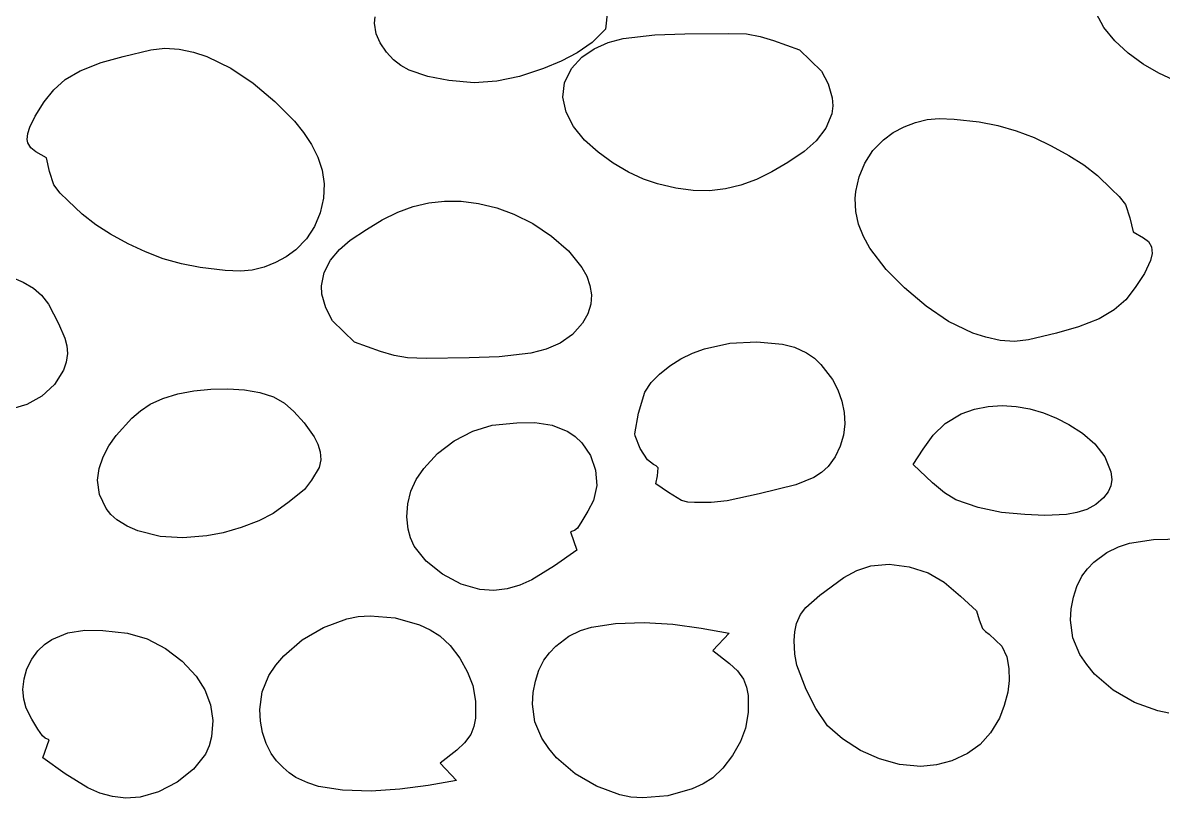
# Model space of a CAD drawing. Extents: x -1 to 541, y -138 to 3207.
# Drawn here: x 188.5 to 313.9, y 1826.3 to 1911.5 of the extents above; entities that cross this region are included whole.
import ezdxf

# ---------------------------------------------------------------- set-up
doc = ezdxf.new("R2010")
doc.units = 0

msp = doc.modelspace()

# ---------------------------------------------------------------- linework, layer by layer
at = {"layer": 'Calque_1'}
for p, q in [((252.80025, 1912.8525), (252.609, 1910.85)), ((307.390391, 1911.02125), (306.556143, 1912.599766)), ((227.39475, 1910.3275), (227.2, 1911.49)), ((227.2, 1911.49), (227.201, 1911.49)), ((227.201, 1911.49), (227.273, 1912.19)), ((308.59985, 1909.543984), (307.390391, 1911.02125)), ((227.807, 1909.33), (227.39475, 1910.3275)), ((252.609, 1910.85), (251.120094, 1909.393125)), ((252.881457, 1909.35959), (254.54775, 1909.80375)), ((254.54775, 1909.80375), (258.028156, 1910.221094)), ((258.028156, 1910.221094), (261.328, 1910.33)), ((261.328, 1910.33), (266.078, 1910.37)), ((266.078, 1910.37), (268.097, 1910.33)), ((268.097, 1910.33), (269.596891, 1910.045156)), ((269.596891, 1910.045156), (271.073625, 1909.60375)), ((199.549, 1907.85), (202.600625, 1908.5875)), ((202.600625, 1908.5875), (204.156859, 1908.752812)), ((204.156859, 1908.752812), (205.725, 1908.65)), ((205.725, 1908.65), (207.291488, 1908.304863)), ((228.502424, 1908.306777), (227.807, 1909.33)), ((251.120094, 1909.393125), (249.4825, 1908.24)), ((249.979934, 1907.760645), (251.339969, 1908.694531)), ((251.339969, 1908.694531), (252.881457, 1909.35959)), ((271.073625, 1909.60375), (273.937, 1908.57)), ((273.937, 1908.57), (276.351, 1906.23)), ((310.079625, 1908.1975), (308.59985, 1909.543984)), ((197.126, 1907.16375), (199.549, 1907.85)), ((207.291488, 1908.304863), (208.748406, 1907.837031)), ((208.748406, 1907.837031), (211.40825, 1906.56375)), ((229.267703, 1907.483594), (228.502424, 1908.306777)), ((230.1036, 1906.832676), (229.267703, 1907.483594)), ((247.700906, 1907.311875), (245.78, 1906.53)), ((249.4825, 1908.24), (247.700906, 1907.311875)), ((248.858, 1906.51), (249.979934, 1907.760645)), ((311.724822, 1907.011328), (310.079625, 1908.1975)), ((193.195359, 1905.297656), (194.838, 1906.26)), ((194.838, 1906.26), (197.126, 1907.16375)), ((211.40825, 1906.56375), (213.853969, 1904.891094)), ((231.010875, 1906.32625), (230.1036, 1906.832676)), ((233.042609, 1905.635781), (231.010875, 1906.32625)), ((245.78, 1906.53), (243.13825, 1905.654063)), ((248.086875, 1904.9325), (248.858, 1906.51)), ((276.351, 1906.23), (277.088, 1904.81375)), ((313.430547, 1906.015), (311.724822, 1907.011328)), ((315.091904, 1905.238047), (313.430547, 1906.015)), ((191.923875, 1904.17125), (193.195359, 1905.297656)), ((213.853969, 1904.891094), (216.235, 1902.88)), ((235.369, 1905.19), (233.042609, 1905.635781)), ((238.137875, 1904.940938), (235.369, 1905.19)), ((240.65925, 1905.11), (238.137875, 1904.940938)), ((243.13825, 1905.654063), (240.65925, 1905.11)), ((247.897, 1903.37), (248.086875, 1904.9325)), ((277.088, 1904.81375), (277.519, 1903.3)), ((190.867453, 1902.844219), (191.923875, 1904.17125)), ((189.87, 1901.28), (190.867453, 1902.844219)), ((216.235, 1902.88), (218.385719, 1900.711875)), ((248.251471, 1901.716484), (247.897, 1903.37)), ((277.578758, 1902.404961), (277.467938, 1901.545312)), ((277.519, 1903.3), (277.578758, 1902.404961)), ((189.28175, 1900.06875), (189.87, 1901.28)), ((249.085953, 1900.135625), (248.251471, 1901.716484)), ((277.467938, 1901.545312), (276.821, 1899.95)), ((287.954, 1900.92), (289.269063, 1901.016875)), ((289.269063, 1901.016875), (290.92725, 1900.945)), ((290.92725, 1900.945), (293.674, 1900.64)), ((189.076594, 1899.371719), (189.28175, 1900.06875)), ((218.385719, 1900.711875), (219.377301, 1899.480391)), ((250.295553, 1898.656953), (249.085953, 1900.135625)), ((276.821, 1899.95), (275.751062, 1898.549687)), ((284.238969, 1899.465938), (285.42025, 1900.0975)), ((285.42025, 1900.0975), (286.670906, 1900.582812)), ((286.670906, 1900.582812), (287.954, 1900.92)), ((293.674, 1900.64), (295.7485, 1900.237656)), ((295.7485, 1900.237656), (297.75775, 1899.66375)), ((189.019, 1898.7), (189.076594, 1899.371719)), ((189.078, 1898.35), (189.019, 1898.7)), ((219.377301, 1899.480391), (220.24975, 1898.165)), ((251.775375, 1897.31), (250.295553, 1898.656953)), ((275.751062, 1898.549687), (274.431, 1897.38)), ((281.992062, 1897.487187), (283.164, 1898.69)), ((283.164, 1898.69), (284.238969, 1899.465938)), ((297.75775, 1899.66375), (299.709625, 1898.922969)), ((299.709625, 1898.922969), (301.612, 1898.02)), ((189.419094, 1897.778594), (189.078, 1898.35)), ((189.96175, 1897.34875), (189.419094, 1897.778594)), ((191.117, 1896.7), (189.96175, 1897.34875)), ((220.24975, 1898.165), (220.955605, 1896.776484)), ((253.420525, 1896.124297), (251.775375, 1897.31)), ((274.431, 1897.38), (272.63, 1896.19)), ((281.11, 1896.1175), (281.992062, 1897.487187)), ((301.612, 1898.02), (303.548094, 1896.961406)), ((191.4505, 1895.1825), (191.117, 1896.7)), ((220.955605, 1896.776484), (221.447406, 1895.325625)), ((255.126109, 1895.129375), (253.420525, 1896.124297)), ((272.63, 1896.19), (270.885793, 1895.143184)), ((280.492687, 1894.609063), (281.11, 1896.1175)), ((303.548094, 1896.961406), (305.178, 1895.92625)), ((305.178, 1895.92625), (306.682656, 1894.750469)), ((191.928, 1893.71), (191.4505, 1895.1825)), ((221.447406, 1895.325625), (221.677691, 1893.823203)), ((256.787232, 1894.354766), (255.126109, 1895.129375)), ((270.885793, 1895.143184), (269.180844, 1894.306719)), ((306.682656, 1894.750469), (308.243, 1893.27)), ((192.627375, 1892.80625), (191.928, 1893.71)), ((221.677691, 1893.823203), (221.599, 1892.28)), ((258.299, 1893.83), (256.787232, 1894.354766)), ((260.322113, 1893.357598), (258.299, 1893.83)), ((267.488785, 1893.682832), (265.78325, 1893.27375)), ((269.180844, 1894.306719), (267.488785, 1893.682832)), ((280.115, 1892.99), (280.492687, 1894.609063)), ((193.473, 1892), (192.627375, 1892.80625)), ((221.599, 1892.28), (221.221906, 1890.659531)), ((262.226281, 1893.108906), (260.322113, 1893.357598)), ((264.037871, 1893.081699), (262.226281, 1893.108906)), ((265.78325, 1893.27375), (264.037871, 1893.081699)), ((280.034, 1892.21), (280.115, 1892.99)), ((280.035, 1892.21), (280.034, 1892.21)), ((280.102729, 1890.779473), (280.035, 1892.21)), ((308.243, 1893.27), (309.08775, 1892.46375)), ((309.08775, 1892.46375), (309.787, 1891.56)), ((195.032766, 1890.519531), (193.473, 1892)), ((229.756719, 1890.713438), (231.448918, 1891.337695)), ((231.448918, 1891.337695), (233.1545, 1891.7475)), ((233.1545, 1891.7475), (234.899832, 1891.940742)), ((234.899832, 1891.940742), (236.711281, 1891.915313)), ((236.711281, 1891.915313), (238.615215, 1891.669102)), ((238.615215, 1891.669102), (240.638, 1891.2)), ((240.638, 1891.2), (242.524006, 1890.514453)), ((309.787, 1891.56), (310.264875, 1890.0875)), ((196.537125, 1889.34375), (195.032766, 1890.519531)), ((221.221906, 1890.659531), (220.605, 1889.14875)), ((226.307, 1888.83), (228.051535, 1889.876836)), ((228.051535, 1889.876836), (229.756719, 1890.713438)), ((242.524006, 1890.514453), (244.599422, 1889.461875)), ((280.423828, 1889.388906), (280.102729, 1890.779473)), ((310.264875, 1890.0875), (310.598, 1888.57)), ((198.166922, 1888.308594), (196.537125, 1889.34375)), ((220.605, 1889.14875), (219.723344, 1887.778594)), ((224.506, 1887.64), (226.307, 1888.83)), ((244.599422, 1889.461875), (246.668721, 1888.097109)), ((280.95917, 1888.047324), (280.423828, 1889.388906)), ((310.598, 1888.57), (311.753625, 1887.9175)), ((200.103, 1887.25), (198.166922, 1888.308594)), ((202.005375, 1886.347031), (200.103, 1887.25)), ((219.723344, 1887.778594), (218.552, 1886.58)), ((223.340828, 1886.633438), (224.506, 1887.64)), ((246.668721, 1888.097109), (248.536375, 1886.475)), ((281.669625, 1886.76375), (280.95917, 1888.047324)), ((311.753625, 1887.9175), (312.296047, 1887.487187)), ((312.296047, 1887.487187), (312.637, 1886.92)), ((203.95725, 1885.60625), (202.005375, 1886.347031)), ((218.552, 1886.58), (217.476453, 1885.804062)), ((222.350875, 1885.445), (223.340828, 1886.633438)), ((248.536375, 1886.475), (250.006857, 1884.650391)), ((283.459359, 1884.406719), (281.669625, 1886.76375)), ((312.684813, 1886.193594), (312.50275, 1885.39875)), ((312.637, 1886.92), (312.684813, 1886.193594)), ((205.9665, 1885.032344), (203.95725, 1885.60625)), ((208.041, 1884.63), (205.9665, 1885.032344)), ((215.044109, 1884.687188), (213.761, 1884.35)), ((216.294875, 1885.1725), (215.044109, 1884.687188)), ((217.476453, 1885.804062), (216.294875, 1885.1725)), ((221.651734, 1884.099062), (222.350875, 1885.445)), ((250.006857, 1884.650391), (250.532057, 1883.679287)), ((312.50275, 1885.39875), (311.845, 1883.99)), ((187.200344, 1883.614687), (188.545621, 1883.043867)), ((210.78775, 1884.325), (208.041, 1884.63)), ((212.445937, 1884.253125), (210.78775, 1884.325)), ((213.761, 1884.35), (212.445937, 1884.253125)), ((221.359, 1882.62), (221.651734, 1884.099062)), ((250.532057, 1883.679287), (250.884641, 1882.678125)), ((285.48, 1882.39), (283.459359, 1884.406719)), ((311.845, 1883.99), (310.847547, 1882.425625)), ((188.545621, 1883.043867), (189.703, 1882.38)), ((189.703, 1882.38), (190.594094, 1881.587656)), ((221.418, 1881.72), (221.358, 1882.62)), ((221.358, 1882.62), (221.359, 1882.62)), ((250.884641, 1882.678125), (251.040168, 1881.65376)), ((287.861031, 1880.378906), (285.48, 1882.39)), ((310.847547, 1882.425625), (309.791125, 1881.0975)), ((190.594094, 1881.587656), (191.3305, 1880.60125)), ((221.84975, 1880.21), (221.418, 1881.72)), ((251.040168, 1881.65376), (250.974197, 1880.613047)), ((309.791125, 1881.0975), (308.519641, 1879.968125)), ((191.3305, 1880.60125), (192.454, 1878.47)), ((222.586, 1878.79), (221.84975, 1880.21)), ((250.974197, 1880.613047), (250.662288, 1879.562842)), ((290.30675, 1878.70625), (287.861031, 1880.378906)), ((308.519641, 1879.968125), (306.877, 1879)), ((192.454, 1878.47), (193.126125, 1876.88125)), ((225.001, 1876.45), (222.586, 1878.79)), ((250.08, 1878.51), (248.958066, 1877.259785)), ((250.662288, 1879.562842), (250.08, 1878.51)), ((292.966594, 1877.432969), (290.30675, 1878.70625)), ((306.877, 1879), (304.589, 1878.105)), ((248.958066, 1877.259785), (247.598031, 1876.327031)), ((294.423512, 1876.965137), (292.966594, 1877.432969)), ((302.166, 1877.42), (299.114375, 1876.6825)), ((304.589, 1878.105), (302.166, 1877.42)), ((193.126125, 1876.88125), (193.355266, 1876.027344)), ((193.355266, 1876.027344), (193.424, 1875.18)), ((227.86425, 1875.4175), (225.001, 1876.45)), ((247.598031, 1876.327031), (246.056543, 1875.663574)), ((263.493, 1875.715), (266.281, 1876.311563)), ((266.281, 1876.311563), (269.222, 1876.46)), ((269.222, 1876.46), (272.039375, 1876.225)), ((272.039375, 1876.225), (273.393078, 1875.869375)), ((273.393078, 1875.869375), (274.685, 1875.27)), ((295.99, 1876.62), (294.423512, 1876.965137)), ((297.558141, 1876.517188), (295.99, 1876.62)), ((299.114375, 1876.6825), (297.558141, 1876.517188)), ((193.424, 1875.18), (193.296191, 1874.225703)), ((229.340688, 1874.979063), (227.86425, 1875.4175)), ((230.84, 1874.7), (229.340688, 1874.979063)), ((232.86, 1874.65), (230.84, 1874.7)), ((237.61, 1874.7), (232.86, 1874.65)), ((240.909844, 1874.807344), (237.61, 1874.7)), ((244.39025, 1875.22125), (240.909844, 1874.807344)), ((246.056543, 1875.663574), (244.39025, 1875.22125)), ((260.8925, 1874.600937), (262.167156, 1875.226992)), ((262.167156, 1875.226992), (263.493, 1875.715)), ((274.685, 1875.27), (275.560922, 1874.665625)), ((275.560922, 1874.665625), (276.286375, 1873.99)), ((193.296191, 1874.225703), (193.006781, 1873.3375)), ((258.514, 1872.9), (259.673344, 1873.828164)), ((259.673344, 1873.828164), (260.8925, 1874.600937)), ((276.286375, 1873.99), (277.536, 1872.32)), ((193.006781, 1873.3375), (192.02125, 1871.7725)), ((257.6265, 1872.00375), (258.514, 1872.9)), ((277.536, 1872.32), (278.154982, 1871.173398)), ((192.02125, 1871.7725), (190.623594, 1870.51125)), ((205.552969, 1870.736719), (207.335191, 1871.079551)), ((207.335191, 1871.079551), (209.20125, 1871.26875)), ((209.20125, 1871.26875), (211.080902, 1871.301855)), ((211.080902, 1871.301855), (212.903906, 1871.176406)), ((212.903906, 1871.176406), (214.60002, 1870.889941)), ((214.60002, 1870.889941), (216.099, 1870.44)), ((256.218, 1868.63), (256.91, 1870.95)), ((256.91, 1870.95), (257.6265, 1872.00375)), ((278.154982, 1871.173398), (278.590859, 1869.962812)), ((190.623594, 1870.51125), (188.97, 1869.58)), ((201.451328, 1868.891094), (202.521, 1869.6)), ((202.521, 1869.6), (203.924824, 1870.242715)), ((203.924824, 1870.242715), (205.552969, 1870.736719)), ((216.099, 1870.44), (217.296375, 1869.7325)), ((217.296375, 1869.7325), (218.316, 1868.8)), ((278.590859, 1869.962812), (278.838275, 1868.71332)), ((188.97, 1869.58), (187.367391, 1869.100312)), ((200.496125, 1868.06875), (201.451328, 1868.891094)), ((218.316, 1868.8), (219.477188, 1867.550937)), ((255.836, 1866.34), (256.218, 1868.63)), ((278.838275, 1868.71332), (278.891875, 1867.45)), ((289.945266, 1867.499531), (291.691, 1868.54)), ((291.691, 1868.54), (293.152902, 1869.059473)), ((293.152902, 1869.059473), (294.660344, 1869.360156)), ((294.660344, 1869.360156), (296.193426, 1869.456699)), ((296.193426, 1869.456699), (297.73225, 1869.36375)), ((297.73225, 1869.36375), (299.256918, 1869.095957)), ((299.256918, 1869.095957), (300.747531, 1868.667969)), ((300.747531, 1868.667969), (302.184191, 1868.094434)), ((198.799, 1866.17), (200.496125, 1868.06875)), ((219.477188, 1867.550937), (220.557, 1866.0375)), ((237.99, 1866.655), (240.149, 1867.29)), ((240.149, 1867.29), (242.861, 1867.57)), ((242.861, 1867.57), (244.818891, 1867.605781)), ((244.818891, 1867.605781), (246.717625, 1867.31625)), ((246.717625, 1867.31625), (248.469547, 1866.601094)), ((278.891875, 1867.45), (278.746303, 1866.19793)), ((288.636875, 1866.20125), (289.945266, 1867.499531)), ((302.184191, 1868.094434), (303.547, 1867.39)), ((303.547, 1867.39), (305.0505, 1866.416875)), ((198.000578, 1865.048281), (198.799, 1866.17)), ((220.557, 1866.0375), (220.961273, 1865.216211)), ((235.957, 1865.5925), (237.99, 1866.655)), ((248.469547, 1866.601094), (249.263061, 1866.052559)), ((249.263061, 1866.052559), (249.987, 1865.36)), ((255.842, 1866.14), (255.832, 1866.34)), ((255.832, 1866.34), (255.836, 1866.34)), ((256.393875, 1864.7525), (255.842, 1866.14)), ((278.746303, 1866.19793), (278.396203, 1864.982187)), ((287.539047, 1864.679844), (288.636875, 1866.20125)), ((305.0505, 1866.416875), (306.4145, 1865.2375)), ((197.357125, 1863.83375), (198.000578, 1865.048281)), ((220.961273, 1865.216211), (221.219063, 1864.370312)), ((234.13475, 1864.19625), (235.957, 1865.5925)), ((249.987, 1865.36), (250.933812, 1863.964531)), ((257.227, 1863.5), (256.393875, 1864.7525)), ((278.396203, 1864.982187), (277.836221, 1863.827852)), ((286.425, 1862.97), (287.539047, 1864.679844)), ((306.4145, 1865.2375), (307.498, 1863.829375)), ((196.920109, 1862.557344), (197.357125, 1863.83375)), ((221.28832, 1863.513633), (221.127, 1862.66)), ((221.219063, 1864.370312), (221.28832, 1863.513633)), ((232.608, 1862.56), (234.13475, 1864.19625)), ((250.933812, 1863.964531), (251.497, 1862.36375)), ((257.861, 1862.98), (257.227, 1863.5)), ((277.836221, 1863.827852), (277.061, 1862.76)), ((307.498, 1863.829375), (308.16, 1862.17)), ((196.741, 1861.25), (196.920109, 1862.557344)), ((221.127, 1862.66), (220.272625, 1861.26375)), ((231.791859, 1861.340469), (232.608, 1862.56)), ((251.497, 1862.36375), (251.626688, 1860.678594)), ((258.181625, 1862.835), (257.861, 1862.98)), ((258.395, 1862.63), (258.181625, 1862.835)), ((258.327625, 1861.75), (258.395, 1862.63)), ((276.35225, 1862.103242), (275.501, 1861.561563)), ((277.061, 1862.76), (276.35225, 1862.103242)), ((288.539625, 1860.9775), (286.425, 1862.97)), ((308.16, 1862.17), (308.267125, 1861.342031)), ((196.93825, 1859.67375), (196.741, 1861.25)), ((220.272625, 1861.26375), (219.503, 1860.25)), ((231.197625, 1860.03375), (231.791859, 1861.340469)), ((258.138, 1860.87), (258.327625, 1861.75)), ((259.51525, 1859.89125), (258.138, 1860.87)), ((275.501, 1861.561563), (273.5195, 1860.755)), ((289.860328, 1859.879062), (288.539625, 1860.9775)), ((308.267125, 1861.342031), (308.1725, 1860.63875)), ((197.671, 1858.15), (196.93825, 1859.67375)), ((219.503, 1860.25), (217.809875, 1858.88875)), ((230.843578, 1858.657656), (231.197625, 1860.03375)), ((251.626688, 1860.678594), (251.273, 1859.03)), ((260.948, 1859.01), (259.51525, 1859.89125)), ((269.48, 1859.77), (265.971875, 1859.00625)), ((273.5195, 1860.755), (269.48, 1859.77)), ((291.117, 1859.09), (289.860328, 1859.879062)), ((307.868625, 1859.986094), (307.348, 1859.31)), ((308.1725, 1860.63875), (307.868625, 1859.986094)), ((217.809875, 1858.88875), (216.059, 1857.61)), ((230.748, 1857.23), (230.843578, 1858.657656)), ((251.273, 1859.03), (250.666, 1857.8525)), ((261.652625, 1858.82875), (260.948, 1859.01)), ((262.394, 1858.79), (261.652625, 1858.82875)), ((264.197984, 1858.795469), (262.394, 1858.79)), ((265.971875, 1859.00625), (264.197984, 1858.795469)), ((293.564375, 1858.255), (291.117, 1859.09)), ((306.513334, 1858.576367), (305.527484, 1858.049687)), ((307.348, 1859.31), (306.513334, 1858.576367)), ((198.20975, 1857.4775), (197.671, 1858.15)), ((198.858, 1856.91), (198.20975, 1857.4775)), ((216.059, 1857.61), (214.459313, 1856.779687)), ((230.905, 1855.89), (230.748, 1857.23)), ((250.666, 1857.8525), (249.987, 1856.75)), ((296.125, 1857.72), (293.564375, 1858.255)), ((298.718, 1857.49), (296.125, 1857.72)), ((300.886703, 1857.389062), (298.718, 1857.49)), ((303.265125, 1857.4925), (300.886703, 1857.389062)), ((304.431174, 1857.698789), (303.265125, 1857.4925)), ((305.527484, 1858.049687), (304.431174, 1857.698789)), ((200.013094, 1856.209688), (198.858, 1856.91)), ((201.189375, 1855.68), (200.013094, 1856.209688)), ((212.5375, 1856.045), (210.550438, 1855.475312)), ((214.459313, 1856.779687), (212.5375, 1856.045)), ((231.154625, 1854.915), (230.905, 1855.89)), ((249.496875, 1855.9925), (249.195141, 1855.734687)), ((249.987, 1856.75), (249.496875, 1855.9925)), ((203.61, 1855.065), (201.189375, 1855.68)), ((206.128875, 1854.93), (203.61, 1855.065)), ((208.755, 1855.14), (206.128875, 1854.93)), ((210.550438, 1855.475312), (208.755, 1855.14)), ((231.558, 1854), (231.154625, 1854.915)), ((249.195141, 1855.734687), (248.76, 1855.58)), ((248.76, 1855.58), (249.452, 1853.57)), ((310.19875, 1854.33625), (312.838, 1854.73)), ((312.838, 1854.73), (315.994484, 1854.827031)), ((232.881078, 1852.357813), (231.558, 1854)), ((249.452, 1853.57), (247.003484, 1851.834687)), ((306.306, 1852.24), (307.711, 1853.32)), ((307.711, 1853.32), (309.010469, 1853.938281)), ((309.010469, 1853.938281), (310.19875, 1854.33625)), ((234.676375, 1850.9275), (232.881078, 1852.357813)), ((305.585875, 1851.51125), (306.306, 1852.24)), ((236.713734, 1849.845937), (234.676375, 1850.9275)), ((247.003484, 1851.834687), (244.491875, 1850.3)), ((278.78225, 1850.5675), (280.242094, 1851.338437)), ((280.242094, 1851.338437), (281.785, 1851.86)), ((281.785, 1851.86), (283.775688, 1852.027344)), ((283.775688, 1852.027344), (285.97075, 1851.73625)), ((285.97075, 1851.73625), (288.082188, 1851.057031)), ((288.082188, 1851.057031), (289.822, 1850.06)), ((304.979, 1850.7), (305.585875, 1851.51125)), ((238.763, 1849.25), (236.713734, 1849.845937)), ((243.172068, 1849.718633), (241.788078, 1849.320312)), ((244.491875, 1850.3), (243.172068, 1849.718633)), ((276.144, 1848.63), (278.78225, 1850.5675)), ((289.822, 1850.06), (291.62975, 1848.5)), ((304.037, 1848.38125), (304.434406, 1849.582344)), ((304.434406, 1849.582344), (304.979, 1850.7)), ((240.323768, 1849.149336), (238.763, 1849.25)), ((241.788078, 1849.320312), (240.323768, 1849.149336)), ((274.624, 1847.2725), (276.144, 1848.63)), ((291.62975, 1848.5), (293.385, 1846.88)), ((303.798594, 1847.129531), (304.037, 1848.38125)), ((274.050375, 1846.500937), (274.624, 1847.2725)), ((303.731, 1845.86), (303.798594, 1847.129531)), ((221.600266, 1845.080469), (224.158, 1846.02)), ((224.158, 1846.02), (225.385404, 1846.262441)), ((225.385404, 1846.262441), (226.704859, 1846.356406)), ((226.704859, 1846.356406), (229.465375, 1846.12375)), ((229.465375, 1846.12375), (232.130453, 1845.371719)), ((273.59, 1845.51), (274.050375, 1846.500937)), ((293.385, 1846.88), (293.682375, 1845.90625)), ((293.682375, 1845.90625), (294.057, 1844.97)), ((303.993125, 1843.91375), (303.731, 1845.86)), ((193.456625, 1844.46625), (195.355547, 1844.755781)), ((195.355547, 1844.755781), (197.314, 1844.72)), ((197.314, 1844.72), (200.025, 1844.44)), ((219.257875, 1843.72375), (221.600266, 1845.080469)), ((232.130453, 1845.371719), (233.330611, 1844.816465)), ((233.330611, 1844.816465), (234.391, 1844.15)), ((248.552, 1844.1), (249.851609, 1844.718281)), ((249.851609, 1844.718281), (251.040125, 1845.11625)), ((251.040125, 1845.11625), (253.679, 1845.51)), ((253.679, 1845.51), (256.835625, 1845.607031)), ((256.835625, 1845.607031), (259.981, 1845.41625)), ((259.981, 1845.41625), (263.107625, 1845.002344)), ((263.107625, 1845.002344), (266.208, 1844.43)), ((273.353, 1843.65), (273.396125, 1844.59125)), ((273.396125, 1844.59125), (273.59, 1845.51)), ((294.057, 1844.97), (294.392, 1844.62875)), ((294.392, 1844.62875), (294.79, 1844.34)), ((190.911611, 1843.202559), (191.704891, 1843.751094)), ((191.704891, 1843.751094), (193.456625, 1844.46625)), ((200.025, 1844.44), (202.184016, 1843.805)), ((202.184016, 1843.805), (204.217125, 1842.7425)), ((217.222797, 1841.960156), (219.257875, 1843.72375)), ((234.391, 1844.15), (235.513375, 1843.090156)), ((247.147, 1843.02), (248.552, 1844.1)), ((266.208, 1844.43), (264.408, 1842.54)), ((273.407734, 1842.147812), (273.353, 1843.65)), ((294.79, 1844.34), (296.156, 1843)), ((304.742, 1842.11), (303.993125, 1843.91375)), ((189.497734, 1841.577188), (190.188, 1842.51)), ((190.188, 1842.51), (190.911611, 1843.202559)), ((204.217125, 1842.7425), (206.039672, 1841.34625)), ((235.513375, 1843.090156), (236.56825, 1841.68625)), ((245.821, 1841.48), (246.427375, 1842.29125)), ((246.427375, 1842.29125), (247.147, 1843.02)), ((264.408, 1842.54), (266.246, 1841.105)), ((273.632625, 1840.925), (273.407734, 1842.147812)), ((296.156, 1843), (296.704828, 1841.835625)), ((305.50424, 1840.980586), (304.742, 1842.11)), ((188.981375, 1840.53), (189.497734, 1841.577188)), ((206.039672, 1841.34625), (207.567, 1839.71)), ((215.587, 1839.8), (216.34924, 1840.929004)), ((216.34924, 1840.929004), (217.222797, 1841.960156)), ((236.56825, 1841.68625), (237.43525, 1840.149219)), ((245.27625, 1840.362344), (245.821, 1841.48)), ((266.246, 1841.105), (267.103219, 1840.3125)), ((274.66, 1838.23), (273.632625, 1840.925)), ((296.704828, 1841.835625), (296.946625, 1840.555)), ((306.377797, 1839.948437), (305.50424, 1840.980586)), ((188.655328, 1839.407813), (188.981375, 1840.53)), ((207.567, 1839.71), (208.54, 1838.195312)), ((214.8385, 1837.99625), (215.587, 1839.8)), ((237.43525, 1840.149219), (237.994, 1838.69)), ((244.8785, 1839.16125), (245.27625, 1840.362344)), ((267.103219, 1840.3125), (267.772, 1839.37)), ((296.946625, 1840.555), (296.961359, 1839.236875)), ((308.412875, 1838.1825), (306.377797, 1839.948437)), ((188.536, 1838.25), (188.655328, 1839.407813)), ((188.620625, 1837.2), (188.536, 1838.25)), ((237.994, 1838.69), (238.291, 1836.96)), ((244.63975, 1837.909531), (244.8785, 1839.16125)), ((267.772, 1839.37), (268.111641, 1838.507344)), ((268.111641, 1838.507344), (268.293875, 1837.59125)), ((296.961359, 1839.236875), (296.829, 1837.96)), ((188.901, 1836.18), (188.620625, 1837.2)), ((208.54, 1838.195312), (209.171, 1836.555)), ((214.576, 1836.05), (214.8385, 1837.99625)), ((244.572, 1836.64), (244.63975, 1837.909531)), ((268.293875, 1837.59125), (268.287, 1835.73)), ((275.703625, 1836.1675), (274.66, 1838.23)), ((296.829, 1837.96), (296.443125, 1836.50375)), ((310.755266, 1836.825313), (308.412875, 1838.1825)), ((189.508125, 1835.0025), (188.901, 1836.18)), ((209.171, 1836.555), (209.4255, 1834.824687)), ((214.643594, 1834.77625), (214.576, 1836.05)), ((238.291, 1836.96), (238.297875, 1835.09375)), ((244.8345, 1834.69375), (244.572, 1836.64)), ((268.287, 1835.73), (267.99, 1834)), ((277.015, 1834.24), (275.703625, 1836.1675)), ((296.443125, 1836.50375), (295.899, 1835.1)), ((313.313, 1835.89), (310.755266, 1836.825313)), ((314.540404, 1835.644668), (313.313, 1835.89)), ((190.188, 1833.9), (189.508125, 1835.0025)), ((209.4255, 1834.824687), (209.269, 1833.04)), ((214.882, 1833.525), (214.643594, 1834.77625)), ((238.297875, 1835.09375), (238.115641, 1834.174219)), ((245.583, 1832.89), (244.8345, 1834.69375)), ((295.899, 1835.1), (294.934062, 1833.475781)), ((190.67775, 1833.13875), (190.188, 1833.9)), ((215.279406, 1832.32625), (214.882, 1833.525)), ((237.776, 1833.31), (237.107063, 1832.373281)), ((238.115641, 1834.174219), (237.776, 1833.31)), ((267.99, 1834), (267.431687, 1832.540625)), ((278.658, 1832.81), (277.015, 1834.24)), ((294.934062, 1833.475781), (293.80075, 1832.20875)), ((190.979438, 1832.883281), (190.67775, 1833.13875)), ((190.722, 1830.72), (191.415, 1832.73)), ((191.415, 1832.73), (190.979438, 1832.883281)), ((209.019375, 1832.065), (208.616, 1831.15)), ((209.269, 1833.04), (209.019375, 1832.065)), ((215.824, 1831.21), (215.279406, 1832.32625)), ((237.107063, 1832.373281), (236.2495, 1831.58375)), ((246.34524, 1831.760996), (245.583, 1832.89)), ((267.431687, 1832.540625), (266.56475, 1831.0025)), ((280.627375, 1831.559062), (278.658, 1832.81)), ((293.80075, 1832.20875), (292.409812, 1831.217344)), ((193.170656, 1828.984688), (190.722, 1830.72)), ((208.616, 1831.15), (207.292922, 1829.507812)), ((216.430875, 1830.39875), (215.824, 1831.21)), ((236.2495, 1831.58375), (234.411, 1830.15)), ((247.218797, 1830.729844), (246.34524, 1831.760996)), ((249.253875, 1828.96625), (247.218797, 1830.729844)), ((266.56475, 1831.0025), (265.509937, 1829.595625)), ((282.71225, 1830.6175), (280.627375, 1831.559062)), ((292.409812, 1831.217344), (290.672, 1830.42)), ((207.292922, 1829.507812), (205.497625, 1828.0775)), ((217.151, 1829.67), (216.430875, 1830.39875)), ((217.81675, 1829.0775), (217.151, 1829.67)), ((234.411, 1830.15), (236.212, 1828.26)), ((265.509937, 1829.595625), (264.388, 1828.53)), ((284.9175, 1830.017188), (282.71225, 1830.6175)), ((287.248, 1829.79), (284.9175, 1830.017188)), ((288.987, 1829.9625), (287.248, 1829.79)), ((290.672, 1830.42), (288.987, 1829.9625)), ((195.6825, 1827.45), (193.170656, 1828.984688)), ((218.556, 1828.59), (217.81675, 1829.0775)), ((219.855469, 1827.971719), (218.556, 1828.59)), ((236.212, 1828.26), (233.111203, 1827.687656)), ((251.596266, 1827.609531), (249.253875, 1828.96625)), ((264.388, 1828.53), (263.327568, 1827.866426)), ((197.002371, 1826.868633), (195.6825, 1827.45)), ((203.460266, 1826.995937), (201.411, 1826.4)), ((205.497625, 1828.0775), (203.460266, 1826.995937)), ((221.04375, 1827.57375), (219.855469, 1827.971719)), ((223.683, 1827.18), (221.04375, 1827.57375)), ((226.839484, 1827.082969), (223.683, 1827.18)), ((229.984625, 1827.27375), (226.839484, 1827.082969)), ((233.111203, 1827.687656), (229.984625, 1827.27375)), ((254.154, 1826.67), (251.596266, 1827.609531)), ((262.127297, 1827.312656), (259.461875, 1826.56125)), ((263.327568, 1827.866426), (262.127297, 1827.312656)), ((198.386344, 1826.470313), (197.002371, 1826.868633)), ((199.85052, 1826.299336), (198.386344, 1826.470313)), ((201.411, 1826.4), (199.85052, 1826.299336)), ((255.381447, 1826.424668), (254.154, 1826.67)), ((256.701016, 1826.329219), (255.381447, 1826.424668)), ((259.461875, 1826.56125), (256.701016, 1826.329219))]:
    msp.add_line(p, q, dxfattribs=at)

doc.saveas('drawing.dxf')
